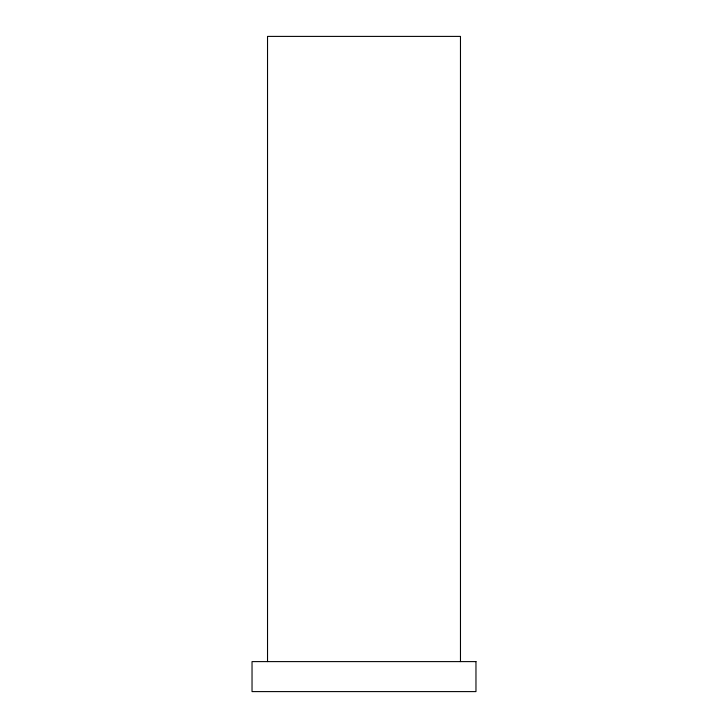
<?xml version="1.0" encoding="UTF-8"?>
<svg xmlns="http://www.w3.org/2000/svg" width="728" height="728" viewBox="0 0 728 728"><rect width="100%" height="100%" fill="white"/><g stroke="black" fill="none" stroke-linecap="round" stroke-linejoin="round"><path stroke-width="1.09" d="M460.469 661.606L460.469 36.4L267.531 36.4L267.531 661.606M475.966 661.606L252.034 661.606L252.034 691.6L475.966 691.6L475.966 661.606"/></g></svg>
